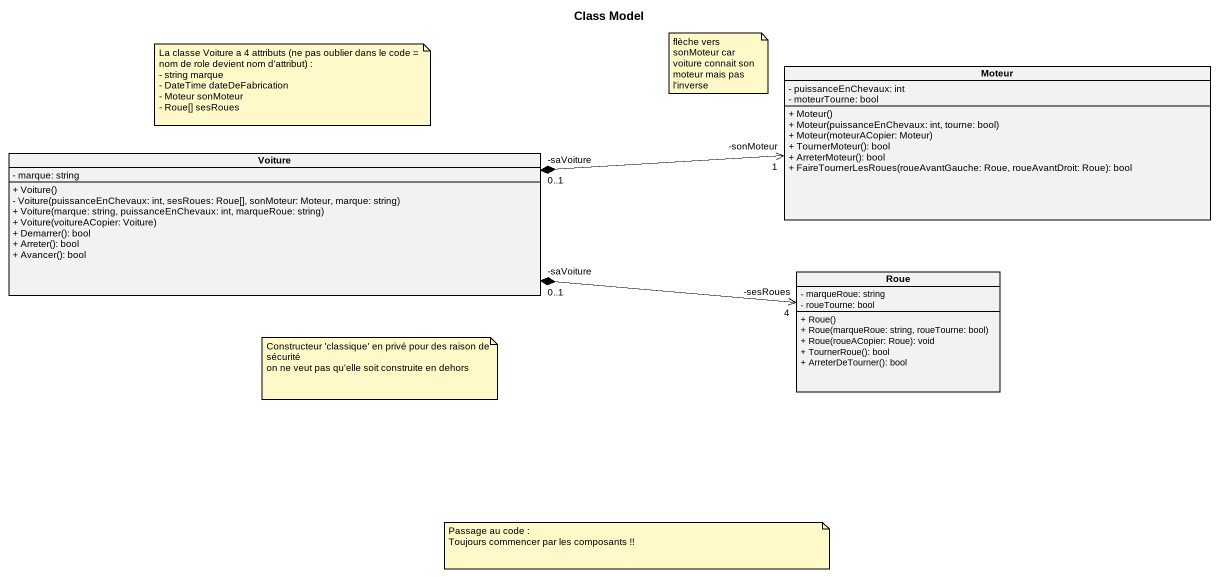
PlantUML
@startuml
title Class Model
hide circle
hide empty members
skinparam classAttributeIconSize 0
class Moteur {
  - puissanceEnChevaux: int
  - moteurTourne: bool
  + Moteur()
  + Moteur(puissanceEnChevaux: int, tourne: bool)
  + Moteur(moteurACopier: Moteur)
  + TournerMoteur(): bool
  + ArreterMoteur(): bool
  + FaireTournerLesRoues(roueAvantGauche: Roue, roueAvantDroit: Roue): bool
}
class Voiture {
  - marque: string
  + Voiture()
  - Voiture(puissanceEnChevaux: int, sesRoues: Roue[], sonMoteur: Moteur, marque: string)
  + Voiture(marque: string, puissanceEnChevaux: int, marqueRoue: string)
  + Voiture(voitureACopier: Voiture)
  + Demarrer(): bool
  + Arreter(): bool
  + Avancer(): bool
}
class Roue {
  - marqueRoue: string
  - roueTourne: bool
  + Roue()
  + Roue(marqueRoue: string, roueTourne: bool)
  + Roue(roueACopier: Roue): void
  + TournerRoue(): bool
  + ArreterDeTourner(): bool
}
Moteur "-sonMoteur\n1" <-left-* "-saVoiture\n0..1" Voiture
Roue "-sesRoues\n4" <-left-* "-saVoiture\n0..1" Voiture
note as N1
  La classe Voiture a 4 attributs (ne pas oublier dans le code = nom de role devient nom d'attribut) :
  - string marque
  - DateTime dateDeFabrication
  - Moteur sonMoteur
  - Roue[] sesRoues
end note
note as N2
  flèche vers sonMoteur car voiture connait son moteur mais pas l'inverse
end note
note as N3
  Constructeur 'classique' en privé pour des raison de sécurité
  on ne veut pas qu'elle soit construite en dehors
end note
note as N4
  Passage au code :
  Toujours commencer par les composants !!
end note
@enduml
